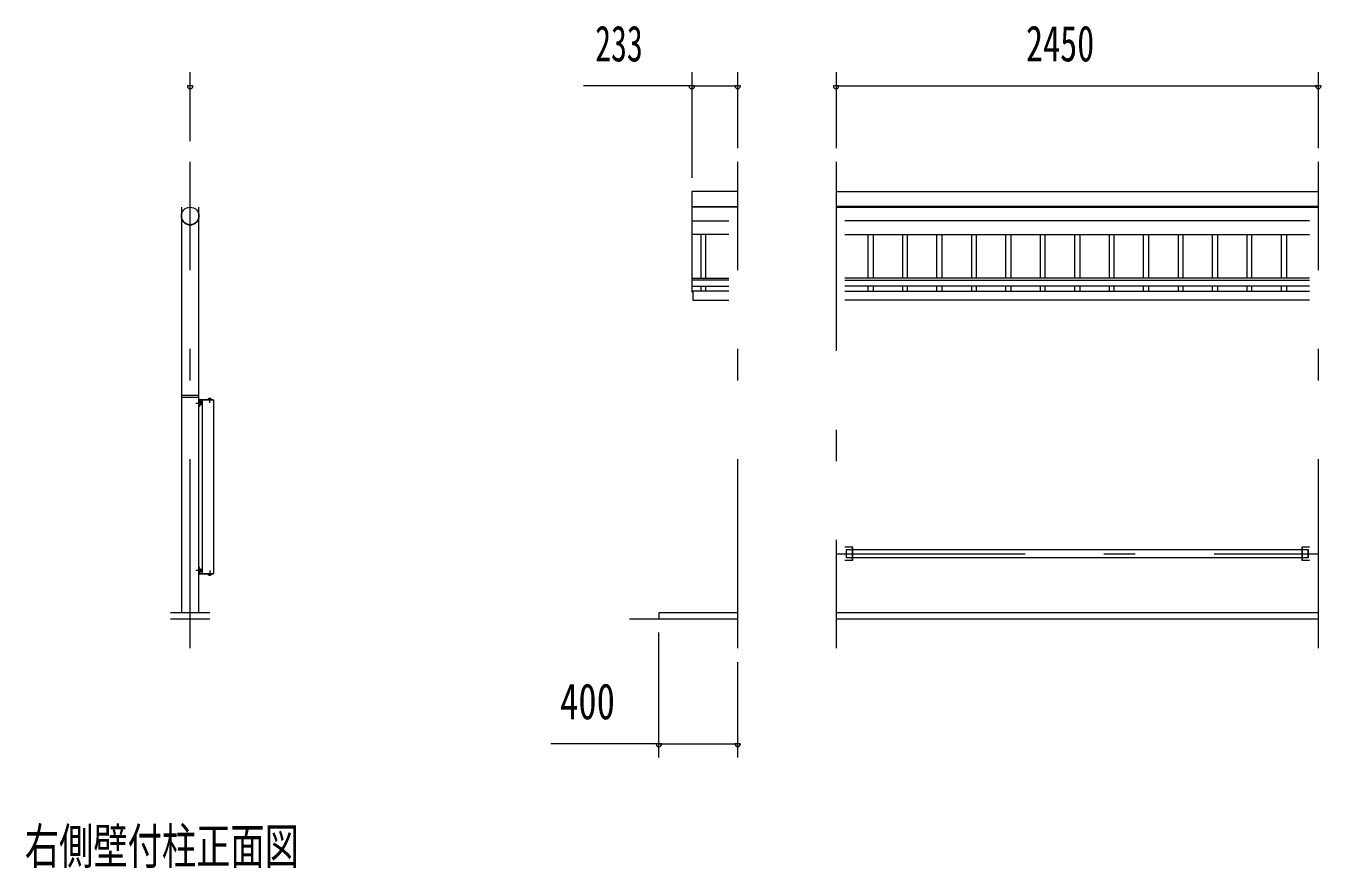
# Model space of a CAD drawing. Units: millimetres, scale not verified. Extents: x -34087 to 34090, y -14699 to 14701.
# Drawn here: x -27098 to -20517, y 1863 to 6138 of the extents above; entities that cross this region are included whole.
import ezdxf
from ezdxf.enums import TextEntityAlignment as Align

# ---------------------------------------------------------------- set-up
doc = ezdxf.new("R2010")
doc.units = ezdxf.units.MM
doc.header["$LTSCALE"] = 80
doc.linetypes.add('USER3', pattern=[24, 12, -5, 2, -5])
for name, color, linetype, lineweight in [('0-2_1-07BOLD', 7, 'Continuous', 18), ('0-3_1-27CENTER', 3, 'USER3', 18), ('0-4_1-47THIN', 4, 'Continuous', 18), ('0-5_1-57DIM', 3, 'Continuous', 18)]:
    doc.layers.add(name, color=color, linetype=linetype, lineweight=lineweight)
doc.styles.add('ＭＳ ゴシック', font='')
doc.styles.get('ＭＳ ゴシック').set_extended_font_data('MS Gothic')

msp = doc.modelspace()

# ---------------------------------------------------------------- linework, layer by layer
at = {"layer": '0-2_1-07BOLD'}
for p, q in [((-22981.49, 5297.35), (-20531.49, 5297.35)), ((-26307.49, 5218.12), (-26307.49, 3158.34)), ((-26218.39, 3158.34), (-26218.39, 5218.12)), ((-23714.49, 5222.2), (-23481.49, 5222.2)), ((-23481.49, 5218.13), (-23714.49, 5218.13)), ((-20531.49, 5222.2), (-22981.49, 5222.2)), ((-22981.49, 5218.13), (-20531.49, 5218.13)), ((-23714.49, 5148.64), (-23526.04, 5148.64)), ((-20576.04, 5148.64), (-22936.94, 5148.64)), ((-23526.04, 5079.16), (-23714.49, 5079.16)), ((-22936.94, 5079.16), (-20576.04, 5079.16)), ((-23714.49, 4857.53), (-23526.04, 4857.53)), ((-23526.04, 4847.11), (-23714.49, 4847.11)), ((-23714.49, 4817.49), (-23526.03, 4817.49)), ((-20576.04, 4857.53), (-22936.94, 4857.53)), ((-22936.94, 4847.11), (-20576.04, 4847.11)), ((-20576.04, 4817.49), (-22936.94, 4817.49)), ((-23526.03, 4791.17), (-23709.49, 4791.17)), ((-22936.94, 4791.17), (-20576.04, 4791.17)), ((-20576.04, 4746.17), (-22936.94, 4746.17)), ((-26307.49, 4253.34), (-26218.39, 4253.34)), ((-26221.39, 4261.34), (-26304.49, 4261.34)), ((-26213.59, 4225.34), (-26211.59, 4223.34)), ((-26211.59, 4221.34), (-26213.59, 4223.34)), ((-26211.59, 4227.09), (-26206.79, 4227.09)), ((-26206.79, 4219.59), (-26211.59, 4219.59)), ((-26202.19, 4238.34), (-26202.19, 3358.34)), ((-26166.27, 4246.63), (-26166.27, 4243.14)), ((-26160.51, 4243.14), (-26160.51, 4246.63)), ((-22900.14, 3491.34), (-22900.14, 3425.34)), ((-20576.04, 3491.34), (-20616.05, 3491.34)), ((-20616.04, 3491.34), (-20616.04, 3425.34)), ((-20612.85, 3425.34), (-20612.85, 3491.35)), ((-20612.84, 3491.34), (-20612.84, 3425.34)), ((-22896.94, 3479.69), (-20616.04, 3479.69)), ((-20616.04, 3436.99), (-22896.94, 3436.99)), ((-20583.99, 3436.99), (-20612.85, 3436.99)), ((-20584, 3437), (-20584, 3479.69)), ((-26214.19, 3358.34), (-26142.19, 3358.34)), ((-26211.59, 3375.34), (-26213.59, 3373.34)), ((-26213.59, 3371.34), (-26211.59, 3373.34)), ((-26206.79, 3377.1), (-26211.59, 3377.1)), ((-26211.59, 3369.59), (-26206.79, 3369.59)), ((-26166.27, 3353.54), (-26166.27, 3350.04)), ((-26160.51, 3350.04), (-26160.51, 3353.54)), ((-26162.94, 3158.34), (-26362.94, 3158.34)), ((-26362.94, 3128.34), (-26162.94, 3128.34)), ((-24031.48, 3128.35), (-23481.49, 3128.35)), ((-20531.49, 3158.34), (-22981.49, 3158.34)), ((-22981.49, 3128.35), (-20531.49, 3128.35))]:
    msp.add_line(p, q, dxfattribs=at)
for points in [[(-23481.49, 5297.35), (-23714.49, 5297.35), (-23714.49, 4788.58), (-23709.49, 4788.58)], [(-23709.49, 4791.17), (-23709.49, 4746.17), (-23526.03, 4746.17)], [(-26215.19, 4237.34), (-26215.19, 4206.54), (-26218.39, 4206.54)], [(-26215.19, 4214.84), (-26213.59, 4214.84), (-26213.59, 4231.84), (-26215.19, 4231.84)], [(-26214.19, 4241.54), (-26148.39, 4241.54), (-26148.39, 4238.34)], [(-26142.19, 3358.34), (-26142.19, 4238.34), (-26214.19, 4238.34)], [(-26213.59, 4231.14), (-26211.59, 4231.14), (-26211.59, 4215.54), (-26213.59, 4215.54)], [(-26211.59, 4215.83), (-26206.79, 4215.83), (-26206.09, 4217.04), (-26206.09, 4229.64), (-26206.79, 4230.84), (-26211.59, 4230.84)], [(-26157.14, 4241.54), (-26157.14, 4243.14), (-26169.64, 4243.14), (-26169.64, 4241.54)], [(-26169.17, 4243.14), (-26169.17, 4246.63), (-26168.29, 4247.14), (-26158.49, 4247.14), (-26157.62, 4246.63), (-26157.62, 4243.14)], [(-22936.94, 3425.34), (-22896.94, 3425.34), (-22896.94, 3491.34), (-22936.94, 3491.34)], [(-20616.05, 3491.35), (-20616.05, 3425.34), (-20576.04, 3425.34)], [(-22900.14, 3436.99), (-22928.99, 3436.99), (-22928.99, 3479.69), (-22900.14, 3479.69)], [(-20612.85, 3479.69), (-20583.99, 3479.69), (-20583.99, 3436.99)], [(-26215.19, 3359.34), (-26215.19, 3390.14), (-26218.39, 3390.14)], [(-26215.19, 3381.84), (-26213.59, 3381.84), (-26213.59, 3364.84), (-26215.19, 3364.84)], [(-26148.39, 3358.34), (-26148.39, 3355.14), (-26214.19, 3355.14)], [(-26213.59, 3365.54), (-26211.59, 3365.54), (-26211.59, 3381.14), (-26213.59, 3381.14)], [(-26211.59, 3380.85), (-26206.79, 3380.85), (-26206.09, 3379.64), (-26206.09, 3367.04), (-26206.79, 3365.84), (-26211.59, 3365.84)], [(-26169.64, 3355.14), (-26169.64, 3353.54), (-26157.14, 3353.54), (-26157.14, 3355.14)], [(-26157.62, 3353.54), (-26157.62, 3350.04), (-26158.49, 3349.54), (-26168.29, 3349.54), (-26169.17, 3350.04), (-26169.17, 3353.54)], [(-23481.49, 3158.34), (-23881.49, 3158.34), (-23881.49, 3128.35)]]:
    msp.add_lwpolyline(points, dxfattribs=at)
msp.add_circle((-26262.94, 5173.57), 44.55, dxfattribs=at)
for centre, radius, start, end in [((-26262.94, 5172.88), 44.55, 180, 0), ((-26304.49, 4258.34), 3, 90, 180), ((-26221.39, 4258.34), 3, 0, 90), ((-26214.19, 4237.34), 4.2, 90, 180), ((-26214.19, 4237.34), 1, 90, 180), ((-26208.97, 4228.97), 2.88, 319.27318, 360), ((-26216.55, 4223.34), 10.46, 338.97459, 21.0237), ((-26208.97, 4217.71), 2.88, 0, 40.72682), ((-26167.72, 4244.82), 2.32, 51.46857, 90), ((-26163.39, 4238.63), 8.51, 70.17088, 109.83133), ((-26159.06, 4244.82), 2.32, 90, 128.54623), ((-26214.19, 3359.34), 4.2, 180, 270), ((-26214.19, 3359.34), 1, 180, 270), ((-26208.97, 3378.97), 2.88, 319.27318, 360), ((-26216.55, 3373.34), 10.46, 338.9763, 21.02541), ((-26208.97, 3367.71), 2.88, 0, 40.72682), ((-26167.72, 3351.86), 2.32, 270, 308.53143), ((-26163.39, 3358.05), 8.51, 250.16867, 289.82912), ((-26159.06, 3351.86), 2.32, 231.45377, 270)]:
    msp.add_arc(centre, radius, start, end, dxfattribs=at)
at = {"layer": '0-3_1-27CENTER'}
for p, q in [((-26262.94, 2978.34), (-26262.94, 5448.34)), ((-23481.49, 2978.34), (-23481.49, 5448.35)), ((-22981.49, 5448.35), (-22981.49, 2978.34)), ((-20531.49, 2978.34), (-20531.49, 5448.35)), ((-26234, 4223.34), (-26202.08, 4223.34)), ((-26163.39, 4223.86), (-26163.39, 4250.05)), ((-22981.49, 3458.35), (-20531.49, 3458.35)), ((-26202.08, 3373.34), (-26234, 3373.34)), ((-26163.39, 3372.82), (-26163.39, 3346.63))]:
    msp.add_line(p, q, dxfattribs=at)
at = {"layer": '0-4_1-47THIN'}
for p, q in [((-23668.99, 5079.16), (-23668.99, 4857.53)), ((-23643.98, 4857.53), (-23643.98, 5079.16)), ((-22818.98, 4857.53), (-22818.98, 5079.16)), ((-22793.98, 5079.16), (-22793.98, 4857.53)), ((-22643.98, 5079.16), (-22643.98, 4857.53)), ((-22618.98, 4857.53), (-22618.98, 5079.16)), ((-22468.98, 4857.53), (-22468.98, 5079.16)), ((-22443.98, 5079.16), (-22443.98, 4857.53)), ((-22293.98, 5079.16), (-22293.98, 4857.53)), ((-22268.98, 4857.53), (-22268.98, 5079.16)), ((-22118.98, 4857.53), (-22118.98, 5079.16)), ((-22093.98, 5079.16), (-22093.98, 4857.53)), ((-21943.98, 5079.16), (-21943.98, 4857.53)), ((-21918.98, 4857.53), (-21918.98, 5079.16)), ((-21768.98, 4857.53), (-21768.98, 5079.16)), ((-21743.98, 5079.16), (-21743.98, 4857.53)), ((-21593.98, 5079.16), (-21593.98, 4857.53)), ((-21568.98, 4857.53), (-21568.98, 5079.16)), ((-21418.98, 4857.53), (-21418.98, 5079.16)), ((-21393.98, 5079.16), (-21393.98, 4857.53)), ((-21243.98, 5079.16), (-21243.98, 4857.53)), ((-21218.98, 4857.53), (-21218.98, 5079.16)), ((-21068.99, 4857.53), (-21068.99, 5079.16)), ((-21043.98, 5079.16), (-21043.98, 4857.53)), ((-20893.98, 5079.16), (-20893.98, 4857.53)), ((-20868.98, 4857.53), (-20868.98, 5079.16)), ((-20718.98, 4857.53), (-20718.98, 5079.16)), ((-20693.98, 5079.16), (-20693.98, 4857.53)), ((-23668.99, 4817.49), (-23668.99, 4791.17)), ((-23643.98, 4791.17), (-23643.98, 4817.49)), ((-22818.98, 4791.17), (-22818.98, 4817.49)), ((-22793.98, 4817.49), (-22793.98, 4791.17)), ((-22643.98, 4817.49), (-22643.98, 4791.17)), ((-22618.98, 4791.17), (-22618.98, 4817.49)), ((-22468.98, 4791.17), (-22468.98, 4817.49)), ((-22443.98, 4817.49), (-22443.98, 4791.17)), ((-22293.98, 4817.49), (-22293.98, 4791.17)), ((-22268.98, 4791.17), (-22268.98, 4817.49)), ((-22118.98, 4791.17), (-22118.98, 4817.49)), ((-22093.98, 4817.49), (-22093.98, 4791.17)), ((-21943.98, 4817.49), (-21943.98, 4791.17)), ((-21918.98, 4791.17), (-21918.98, 4817.49)), ((-21768.98, 4791.17), (-21768.98, 4817.49)), ((-21743.98, 4817.49), (-21743.98, 4791.17)), ((-21593.98, 4817.49), (-21593.98, 4791.17)), ((-21568.98, 4791.17), (-21568.98, 4817.49)), ((-21418.98, 4791.17), (-21418.98, 4817.49)), ((-21393.98, 4817.49), (-21393.98, 4791.17)), ((-21243.98, 4817.49), (-21243.98, 4791.17)), ((-21218.98, 4791.17), (-21218.98, 4817.49)), ((-21068.99, 4791.17), (-21068.99, 4817.49)), ((-21043.98, 4817.49), (-21043.98, 4791.17)), ((-20893.98, 4817.49), (-20893.98, 4791.17)), ((-20868.98, 4791.17), (-20868.98, 4817.49)), ((-20718.98, 4791.17), (-20718.98, 4817.49)), ((-20693.98, 4817.49), (-20693.98, 4791.17))]:
    msp.add_line(p, q, dxfattribs=at)
at = {"layer": '0-5_1-57DIM'}
for p, q in [((-26262.95, 5553.34), (-26262.95, 5903.34)), ((-23714.49, 5903.34), (-23714.49, 5367.35)), ((-23481.49, 5518.35), (-23481.49, 5903.34)), ((-22981.49, 5903.34), (-22981.49, 5518.35)), ((-20531.49, 5518.35), (-20531.49, 5903.34)), ((-26248.95, 5833.34), (-26276.95, 5833.34)), ((-23714.49, 5833.34), (-24263.99, 5833.34)), ((-23700.49, 5833.34), (-23728.49, 5833.34)), ((-23714.49, 5833.34), (-23481.49, 5833.34)), ((-23467.49, 5833.34), (-23495.49, 5833.34)), ((-22967.49, 5833.34), (-22995.49, 5833.34)), ((-22981.49, 5833.34), (-20531.49, 5833.34)), ((-20517.49, 5833.34), (-20545.49, 5833.34)), ((-23881.49, 2423.34), (-23881.49, 3058.35)), ((-23481.49, 2423.34), (-23481.49, 2908.34)), ((-23881.49, 2493.34), (-24430.99, 2493.34)), ((-23867.49, 2493.34), (-23895.49, 2493.34)), ((-23881.49, 2493.34), (-23481.49, 2493.34)), ((-23467.49, 2493.34), (-23495.49, 2493.34))]:
    msp.add_line(p, q, dxfattribs=at)
for centre in [(-26262.95, 5833.34), (-23714.49, 5833.34), (-23481.49, 5833.34), (-22981.49, 5833.34), (-20531.49, 5833.34), (-23881.49, 2493.34), (-23481.49, 2493.34)]:
    msp.add_arc(centre, 14, 180, 0, dxfattribs=at)

# ---------------------------------------------------------------- texts
at = {"layer": '0-5_1-57DIM', "color": 7, "style": 'ＭＳ ゴシック'}
for s, width, p in [('233', 0.65, (-24205.43, 5903.34)), ('2450', 0.7, (-22016.9, 5903.34)), ('400', 0.75, (-24383.91, 2563.34)), ('右側壁付柱正面図', 0.7, (-27102.94, 1828.21))]:
    msp.add_text(s, height=182.3, dxfattribs=dict(at, width=width)).set_placement(p, align=Align.BOTTOM_LEFT)

doc.saveas('drawing.dxf')
